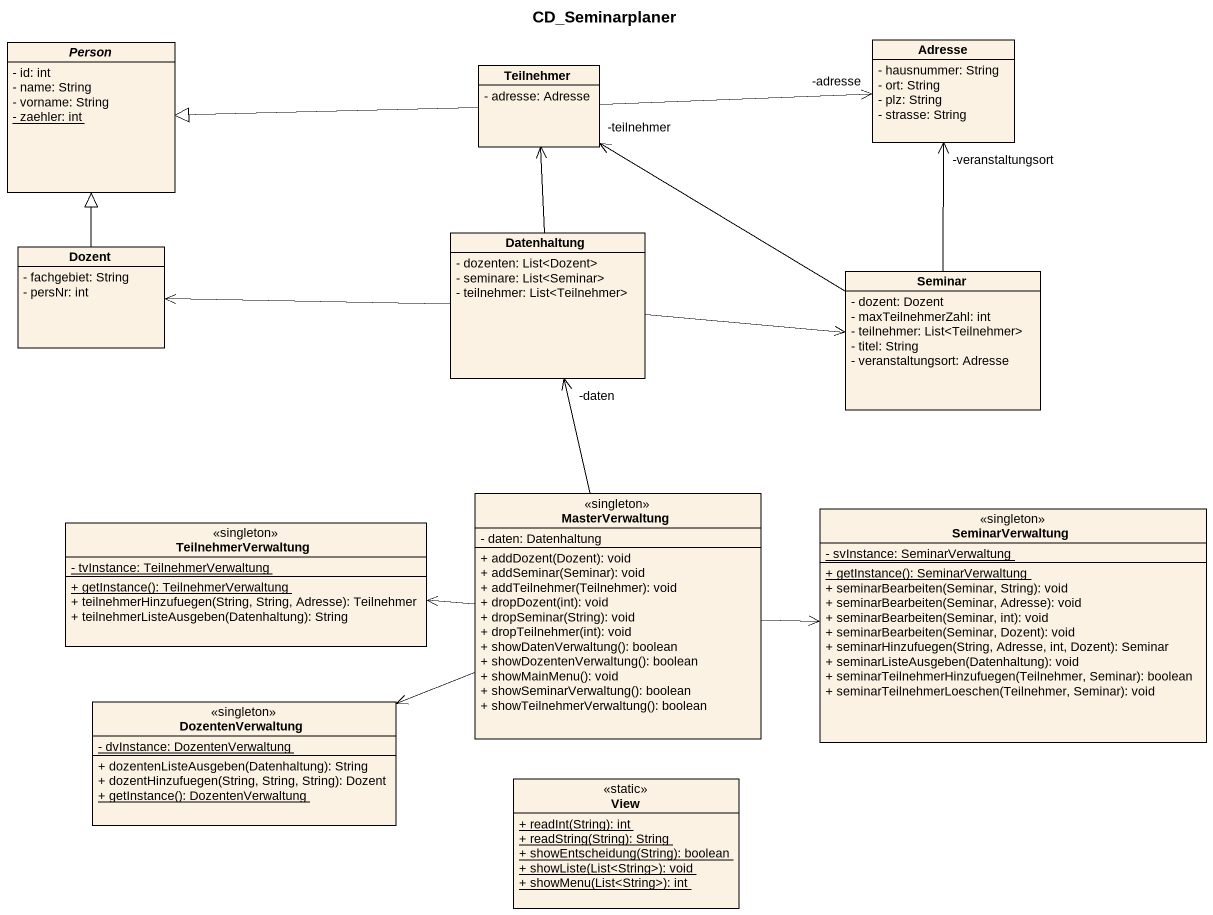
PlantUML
@startuml
title CD_Seminarplaner
hide circle
hide empty members
skinparam classAttributeIconSize 0
abstract class "Person" as Person_ {
  - id: int
  - name: String
  - vorname: String
  {static} - zaehler: int
}
class Teilnehmer {
  - adresse: Adresse
}
class Adresse {
  - hausnummer: String
  - ort: String
  - plz: String
  - strasse: String
}
class Dozent {
  - fachgebiet: String
  - persNr: int
}
class Datenhaltung {
  - dozenten: List<Dozent>
  - seminare: List<Seminar>
  - teilnehmer: List<Teilnehmer>
}
class Seminar {
  - dozent: Dozent
  - maxTeilnehmerZahl: int
  - teilnehmer: List<Teilnehmer>
  - titel: String
  - veranstaltungsort: Adresse
}
class MasterVerwaltung <<singleton>> {
  - daten: Datenhaltung
  + addDozent(Dozent): void
  + addSeminar(Seminar): void
  + addTeilnehmer(Teilnehmer): void
  + dropDozent(int): void
  + dropSeminar(String): void
  + dropTeilnehmer(int): void
  + showDatenVerwaltung(): boolean
  + showDozentenVerwaltung(): boolean
  + showMainMenu(): void
  + showSeminarVerwaltung(): boolean
  + showTeilnehmerVerwaltung(): boolean
}
class TeilnehmerVerwaltung <<singleton>> {
  {static} - tvInstance: TeilnehmerVerwaltung
  {static} + getInstance(): TeilnehmerVerwaltung
  + teilnehmerHinzufuegen(String, String, Adresse): Teilnehmer
  + teilnehmerListeAusgeben(Datenhaltung): String
}
class SeminarVerwaltung <<singleton>> {
  {static} - svInstance: SeminarVerwaltung
  {static} + getInstance(): SeminarVerwaltung
  + seminarBearbeiten(Seminar, String): void
  + seminarBearbeiten(Seminar, Adresse): void
  + seminarBearbeiten(Seminar, int): void
  + seminarBearbeiten(Seminar, Dozent): void
  + seminarHinzufuegen(String, Adresse, int, Dozent): Seminar
  + seminarListeAusgeben(Datenhaltung): void
  + seminarTeilnehmerHinzufuegen(Teilnehmer, Seminar): boolean
  + seminarTeilnehmerLoeschen(Teilnehmer, Seminar): void
}
class DozentenVerwaltung <<singleton>> {
  {static} - dvInstance: DozentenVerwaltung
  + dozentenListeAusgeben(Datenhaltung): String
  + dozentHinzufuegen(String, String, String): Dozent
  {static} + getInstance(): DozentenVerwaltung
}
class View <<static>> {
  {static} + readInt(String): int
  {static} + readString(String): String
  {static} + showEntscheidung(String): boolean
  {static} + showListe(List<String>): void
  {static} + showMenu(List<String>): int
}
Teilnehmer -left-|> Person_
Teilnehmer -right-> "-adresse" Adresse
Dozent -up-|> Person_
Datenhaltung -up-> Teilnehmer
Datenhaltung -left-> Dozent
Datenhaltung -right-> Seminar
Seminar -left-> "-teilnehmer" Teilnehmer
Seminar -up-> "-veranstaltungsort" Adresse
MasterVerwaltung -up-> "-daten" Datenhaltung
MasterVerwaltung -left-> TeilnehmerVerwaltung
MasterVerwaltung -right-> SeminarVerwaltung
MasterVerwaltung -left-> DozentenVerwaltung
@enduml
